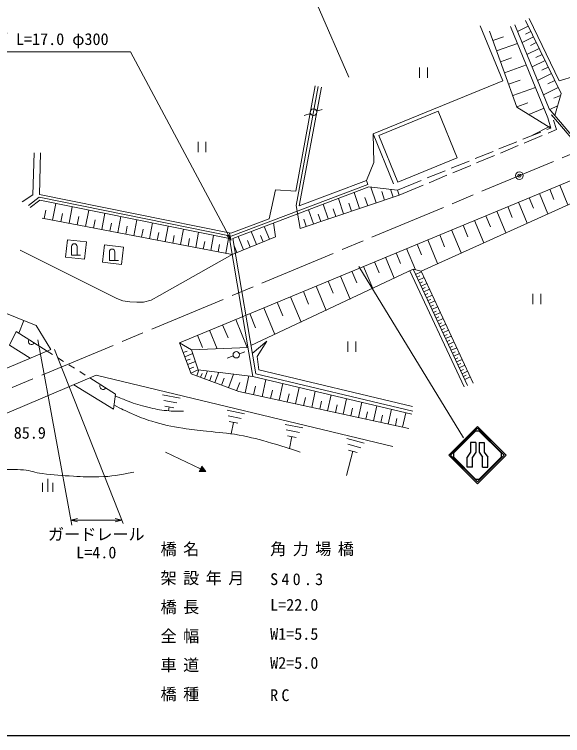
# Model space of a CAD drawing. Units: millimetres, scale not verified. Extents: x 40000 to 680000, y 20000 to 380000.
# Drawn here: x 371491 to 456533, y 205000 to 316856 of the extents above; entities that cross this region are included whole.
import ezdxf
from ezdxf.enums import TextEntityAlignment as Align

# ---------------------------------------------------------------- set-up
doc = ezdxf.new("R2010")
doc.units = ezdxf.units.MM
doc.header["$LTSCALE"] = 1000
doc.header["$PDMODE"] = 32
doc.header["$PDSIZE"] = 500
doc.linetypes.add('CHAIN', pattern=[18.5, 12, -1.5, 3.5, -1.5])
for name, color, linetype, lineweight in [('M-BGD', 7, 'Continuous', 13), ('M-BMK', 2, 'CHAIN', 13), ('M-STR-HTXT', 7, 'Continuous', 13), ('M-TTL-BAND', 7, 'Continuous', 25)]:
    doc.layers.add(name, color=color, linetype=linetype, lineweight=lineweight)
doc.styles.add('ＭＳ ゴシック', font='')
doc.styles.get('ＭＳ ゴシック').set_extended_font_data('MS Gothic')

msp = doc.modelspace()

# ---------------------------------------------------------------- linework, layer by layer
at = {"layer": 'M-BGD'}
for p, q in [((456292, 304612), (450773, 315935)), ((451342, 316213), (455995, 306569)), ((447239, 306573), (443756, 315073)), ((454270, 300810), (448470, 314994)), ((454458, 302200), (449118, 315259)), ((451211, 315036), (449542, 314223)), ((397104, 265930), (512885, 313933)), ((449455, 302450), (445202, 314240)), ((445719, 312806), (447342, 313391)), ((452025, 313367), (450246, 312500)), ((451618, 314202), (450783, 313795)), ((446305, 311184), (449549, 312354)), ((452458, 312478), (451569, 312044)), ((452892, 311588), (450997, 310665)), ((446915, 309490), (448609, 310101)), ((453354, 310641), (452406, 310179)), ((447526, 307797), (450913, 309018)), ((453816, 309693), (451796, 308709)), ((434358, 308602), (434358, 307002)), ((435558, 307002), (435558, 308602)), ((454800, 307674), (452648, 306625)), ((454308, 308683), (453298, 308191)), ((447239, 306573), (427131, 298333)), ((448164, 306029), (449932, 306667)), ((455324, 306598), (454248, 306074)), ((455995, 306569), (458442, 307296)), ((415126, 289431), (418155, 305760)), ((415207, 287237), (418627, 305673)), ((415692, 287177), (419107, 305584)), ((448802, 304261), (452337, 305536)), ((455849, 305522), (453556, 304405)), ((456200, 304286), (455184, 303841)), ((455327, 301175), (456292, 304612)), ((449426, 302528), (451159, 303153)), ((418364, 301839), (419225, 302122)), ((454701, 299231), (449455, 302450)), ((451291, 301323), (453653, 302318)), ((465452, 289240), (454458, 302200)), ((455749, 302676), (454530, 302115)), ((417418, 301514), (416457, 301198)), ((437210, 301862), (428005, 298090)), ((440179, 294616), (437210, 301862)), ((454918, 301075), (454824, 301304)), ((465196, 289077), (454824, 301304)), ((454701, 299231), (454270, 300810)), ((455597, 298987), (455112, 300478)), ((451772, 298052), (454614, 299549)), ((454084, 298981), (454701, 299231)), ((454275, 298436), (455597, 298987)), ((427238, 293911), (427131, 298333)), ((427131, 298333), (430311, 290572)), ((428005, 298090), (430974, 290844)), ((450375, 297483), (453156, 298607)), ((450582, 296898), (453352, 298052)), ((400010, 297071), (400010, 295471)), ((401210, 295471), (401210, 297071)), ((446666, 295984), (449448, 297108)), ((446890, 295360), (449659, 296514)), ((374368, 288878), (374529, 295388)), ((375378, 288926), (375538, 295363)), ((442958, 294485), (445739, 295609)), ((430974, 290844), (440179, 294616)), ((443197, 293822), (445967, 294976)), ((426097, 291108), (427238, 293911)), ((439249, 292986), (442031, 294110)), ((439505, 292284), (442274, 293437)), ((435541, 291487), (438322, 292612)), ((415692, 287177), (426097, 291108)), ((426097, 291108), (426339, 290465)), ((430905, 289614), (434613, 291113)), ((435812, 290746), (438582, 291899)), ((405370, 282115), (426481, 290091)), ((430905, 289614), (426481, 290091)), ((427587, 287613), (426767, 290060)), ((430249, 288506), (429838, 289729)), ((431197, 288823), (434889, 290361)), ((454533, 289740), (455185, 288167)), ((456105, 290392), (457367, 287347)), ((372688, 287780), (374368, 288878)), ((411016, 285149), (411992, 289673)), ((411992, 289673), (415126, 289431)), ((415822, 283670), (431197, 288823)), ((425017, 286752), (424189, 289225)), ((428918, 288059), (428471, 289390)), ((431197, 288823), (430905, 289614)), ((434572, 277036), (462499, 289668)), ((452960, 289088), (454264, 285943)), ((377402, 284952), (377900, 287554)), ((422545, 285923), (421747, 288303)), ((423781, 286338), (423367, 287574)), ((426302, 287183), (425871, 288467)), ((449712, 287741), (451059, 284493)), ((451336, 288415), (452010, 286791)), ((376101, 285202), (376350, 286503)), ((379976, 284459), (380469, 287033)), ((382523, 283970), (383011, 286517)), ((415207, 287237), (415822, 283670)), ((417877, 284359), (417138, 286561)), ((420166, 285126), (419398, 287415)), ((421355, 285525), (420956, 286714)), ((448035, 287046), (448730, 285369)), ((405248, 279612), (375771, 285265)), ((378689, 284705), (378935, 285992)), ((381249, 284214), (381493, 285488)), ((385043, 283487), (385526, 286007)), ((387536, 283009), (388014, 285502)), ((419021, 284742), (418637, 285887)), ((444625, 285632), (445344, 283900)), ((446358, 286350), (447748, 282996)), ((383783, 283728), (384024, 284988)), ((386289, 283248), (386528, 284494)), ((390003, 282536), (390476, 285002)), ((392444, 282067), (392912, 284508)), ((411984, 282350), (411700, 284506)), ((416775, 283990), (416406, 285091)), ((441104, 284172), (441846, 282383)), ((442893, 284914), (444330, 281449)), ((388769, 282772), (389006, 284006)), ((391223, 282302), (391457, 283522)), ((393651, 281836), (393883, 283043)), ((394858, 281604), (395322, 284019)), ((397248, 281146), (397706, 283536)), ((399612, 280693), (400065, 283057)), ((409072, 281167), (408245, 283201)), ((411058, 281973), (410251, 283959)), ((439315, 283431), (440798, 279852)), ((379401, 279220), (379709, 281905)), ((379709, 281905), (382666, 281566)), ((396053, 281375), (396282, 282570)), ((398430, 280919), (398657, 282101)), ((401951, 280244), (402400, 282583)), ((404266, 279800), (404709, 282115)), ((405248, 279612), (411984, 282350)), ((407038, 280340), (406190, 282425)), ((410065, 281570), (409661, 282563)), ((435619, 281898), (437151, 278203)), ((437467, 282664), (438233, 280817)), ((380361, 280865), (380361, 279535)), ((381201, 279535), (381201, 280865)), ((381201, 280865), (381201, 280865)), ((382666, 281566), (382357, 278880)), ((385161, 278416), (385470, 281102)), ((385470, 281102), (388426, 280762)), ((388426, 280762), (388118, 278077)), ((400782, 280468), (401006, 281638)), ((403108, 280022), (403330, 281179)), ((405995, 279916), (405572, 280958)), ((408055, 280753), (407642, 281770)), ((433974, 281216), (434656, 279571)), ((372362, 280280), (387393, 272777)), ((386225, 280041), (386225, 278711)), ((387065, 278711), (387065, 280041)), ((387065, 280041), (387065, 280041)), ((430702, 279859), (431376, 278233)), ((432328, 280534), (433693, 277243)), ((382357, 278880), (379401, 279220)), ((380361, 279535), (381761, 279535)), ((386225, 278711), (387625, 278711)), ((393995, 273240), (405248, 279612)), ((429075, 279185), (430424, 275932)), ((388118, 278077), (385161, 278416)), ((425658, 277768), (427074, 274351)), ((427366, 278477), (428075, 276768)), ((433365, 277320), (408185, 265506)), ((423863, 277024), (424607, 275229)), ((432858, 277082), (441272, 259085)), ((433365, 277320), (441779, 259322)), ((434572, 277036), (433365, 277320)), ((433732, 276534), (434614, 276947)), ((433944, 276081), (434384, 276287)), ((434572, 277036), (442679, 259646)), ((420182, 275498), (420964, 273613)), ((422068, 276280), (423556, 272690)), ((434156, 275628), (435037, 276040)), ((434368, 275175), (434808, 275381)), ((374881, 268626), (359128, 274908)), ((418297, 274716), (419860, 270945)), ((434579, 274722), (435459, 275134)), ((434791, 274270), (435231, 274475)), ((435003, 273817), (435882, 274227)), ((392713, 272530), (393995, 273240)), ((414336, 273074), (415978, 269113)), ((416316, 273895), (417137, 271915)), ((435215, 273364), (435654, 273569)), ((435426, 272911), (436304, 273321)), ((451941, 273539), (451941, 271939)), ((453141, 271939), (453141, 273539)), ((387393, 272777), (388330, 272444)), ((388330, 272444), (389375, 272271)), ((389375, 272271), (390484, 272228)), ((390484, 272228), (391540, 272250)), ((391540, 272250), (392713, 272530)), ((412255, 272211), (413118, 270131)), ((435638, 272458), (436077, 272663)), ((435850, 272005), (436727, 272415)), ((410174, 271349), (411900, 267188)), ((436062, 271552), (436500, 271757)), ((436273, 271099), (437149, 271508)), ((436485, 270646), (436923, 270850)), ((407996, 270446), (408899, 268267)), ((436697, 270193), (437572, 270602)), ((436909, 269740), (437346, 269944)), ((437120, 269287), (437994, 269696)), ((372970, 269388), (372176, 267397)), ((377124, 264884), (374881, 268626)), ((403796, 268704), (404634, 266684)), ((405817, 269542), (407623, 265184)), ((437332, 268834), (437769, 269038)), ((437544, 268381), (438417, 268789)), ((370707, 265543), (371743, 267669)), ((371743, 267669), (376554, 264643)), ((401775, 267867), (402962, 265005)), ((437756, 267928), (438192, 268132)), ((437968, 267475), (438839, 267883)), ((399901, 267090), (400678, 265216)), ((438179, 267022), (438615, 267226)), ((438391, 266569), (439262, 266977)), ((438603, 266117), (439038, 266320)), ((373955, 263546), (370707, 265543)), ((398903, 261132), (397104, 265930)), ((397104, 265930), (398983, 264828)), ((407726, 265218), (398983, 264828)), ((408399, 264240), (410645, 266161)), ((410645, 266161), (409142, 263787)), ((423236, 266104), (423236, 264504)), ((424436, 264504), (424436, 266104)), ((438815, 265664), (439684, 266070)), ((439026, 265211), (439461, 265414)), ((439238, 264758), (440107, 265164)), ((354798, 255460), (377124, 264884)), ((376554, 264643), (377401, 264111)), ((397677, 264402), (398308, 264638)), ((397914, 263771), (399176, 264244)), ((398983, 264828), (400001, 261739)), ((406387, 264223), (407245, 264515)), ((439450, 264305), (439884, 264508)), ((439662, 263852), (440529, 264258)), ((378247, 263578), (379094, 263046)), ((398141, 263164), (398747, 263392)), ((398368, 262558), (399581, 263013)), ((405445, 263889), (404487, 263562)), ((409142, 263787), (409433, 261727)), ((439873, 263399), (440307, 263601)), ((440085, 262946), (440952, 263351)), ((379940, 262513), (380787, 261981)), ((398623, 261880), (399300, 262134)), ((440297, 262493), (440730, 262695)), ((440509, 262040), (441374, 262445)), ((440720, 261587), (441153, 261789)), ((361035, 251108), (384198, 260884)), ((381633, 261449), (382480, 260916)), ((384198, 260884), (430181, 249822)), ((398877, 261202), (400001, 261739)), ((406318, 258352), (398903, 261132)), ((399769, 260807), (400110, 261725)), ((400001, 261739), (408490, 260711)), ((400375, 260580), (400603, 261186)), ((400981, 260353), (401436, 261565)), ((401782, 260052), (402082, 260853)), ((402582, 259752), (403183, 261353)), ((404697, 258959), (405490, 261074)), ((407270, 258145), (407844, 260789)), ((409433, 261727), (433252, 256045)), ((440932, 261134), (441797, 261538)), ((441144, 260681), (441576, 260883)), ((441356, 260228), (442219, 260632)), ((383200, 260463), (387172, 257965)), ((403640, 259356), (404036, 260413)), ((405964, 258484), (406439, 259751)), ((409933, 257567), (410512, 260230)), ((412545, 257000), (413112, 259611)), ((386845, 255620), (380691, 259404)), ((408602, 257856), (408891, 259187)), ((411239, 257283), (411523, 258589)), ((415107, 256443), (415663, 259005)), ((417619, 255898), (418164, 258410)), ((387172, 257965), (386845, 255620)), ((394474, 257864), (397195, 257345)), ((432684, 252627), (406318, 258352)), ((413826, 256721), (414104, 258002)), ((416363, 256171), (416636, 257427)), ((420083, 255363), (420618, 257827)), ((394657, 256992), (396704, 256601)), ((418851, 255631), (419118, 256862)), ((421291, 255101), (421553, 256309)), ((422499, 254839), (423024, 257255)), ((424869, 254324), (425383, 256694)), ((394843, 256102), (396204, 255842)), ((395523, 255972), (395409, 255371)), ((404479, 255487), (407190, 254921)), ((423684, 254581), (423941, 255766)), ((426031, 254072), (426283, 255234)), ((427193, 253819), (427697, 256143)), ((429472, 253325), (429967, 255604)), ((431707, 252839), (432192, 255075)), ((404646, 254611), (406686, 254185)), ((428332, 253572), (428580, 254712)), ((430589, 253082), (430832, 254200)), ((404817, 253718), (406173, 253435)), ((405495, 253577), (405126, 251809)), ((413495, 253276), (416210, 252729)), ((413668, 252402), (415711, 251990)), ((413845, 251510), (415203, 251237)), ((414524, 251374), (414152, 249531)), ((423081, 251063), (425761, 250365)), ((423205, 250180), (425222, 249655)), ((394929, 248937), (400351, 246368)), ((424002, 249106), (423026, 245353)), ((423332, 249280), (424673, 248931)), ((400080, 246497), (400351, 246368)), ((400544, 246775), (400158, 245962)), ((400223, 246097), (400494, 245969)), ((400235, 246124), (400561, 245970)), ((400248, 246152), (400628, 245972)), ((400261, 246179), (400695, 245973)), ((400274, 246206), (400762, 245975)), ((400287, 246233), (400829, 245976)), ((400300, 246260), (400896, 245977)), ((400312, 246287), (400963, 245979)), ((400325, 246314), (401030, 245980)), ((400338, 246341), (401097, 245982)), ((400351, 246368), (401164, 245983)), ((400364, 246396), (401123, 246036)), ((400377, 246423), (401082, 246089)), ((400390, 246450), (401040, 246142)), ((400402, 246477), (400999, 246194)), ((400415, 246504), (400957, 246247)), ((400428, 246531), (400916, 246300)), ((400441, 246558), (400875, 246353)), ((400454, 246585), (400833, 246406)), ((400467, 246612), (400792, 246458)), ((400479, 246640), (400751, 246511)), ((400492, 246667), (400709, 246564)), ((400505, 246694), (400668, 246617)), ((400518, 246721), (400626, 246670)), ((400531, 246748), (400585, 246722)), ((401164, 245983), (400544, 246775)), ((400158, 245962), (401164, 245983)), ((400171, 245989), (400225, 245963)), ((400184, 246016), (400292, 245965)), ((400197, 246043), (400360, 245966)), ((400210, 246070), (400427, 245967)), ((375857, 242824), (375857, 244224)), ((376657, 242824), (376657, 244824)), ((377457, 242824), (377457, 244224))]:
    msp.add_line(p, q, dxfattribs=at)
for points in [[(373694, 287239), (375315, 288487), (405106, 282442), (426339, 290465)], [(375378, 288926), (405069, 282902), (411016, 285149)], [(373937, 286922), (375414, 288058), (404869, 282082)], [(433165, 254843), (408490, 260711), (404869, 282082)], [(433281, 255330), (408928, 261120), (405370, 282115)]]:
    msp.add_lwpolyline(points, dxfattribs=at)
for centre, radius in [((417887, 301687), 500), ((449837, 291854), 600), ((405913, 264066), 500)]:
    msp.add_circle(centre, radius, dxfattribs=at)
for centre, radius, start, end in [((380781, 280865), 420, 0, 180), ((386645, 280041), 420, 0, 180), ((374153, 266154), 500, 147.86797, 327.79428), ((385231, 259186), 500, 147.86797, 327.79428)]:
    msp.add_arc(centre, radius, start, end, dxfattribs=at)
for points, knots in [([(387135, 257696), (388067, 257284), (388337, 257177), (389122, 256882), (390307, 256437), (390982, 256207), (392213, 255913), (393343, 255642), (393986, 255507), (395142, 255396), (396148, 255299), (396520, 255295), (397727, 255309)], [0, 0, 0, 0, 1, 1, 1, 2, 2, 2, 3, 3, 3, 4, 4, 4, 4]), ([(386938, 256283), (388218, 255611), (388587, 255421), (389679, 254943), (390876, 254420), (391554, 254129), (392805, 253756), (394647, 253208), (395706, 252971), (397603, 252666), (399033, 252435), (399848, 252403), (401286, 252229), (403259, 251992), (404382, 251974), (406335, 251608), (408328, 251236), (409425, 250925), (411375, 250373), (413132, 249875), (413719, 249683), (415834, 248967)], [0, 0, 0, 0, 1, 1, 1, 2, 2, 2, 3, 3, 3, 4, 4, 4, 5, 5, 5, 6, 6, 6, 7, 7, 7, 7]), ([(313050, 246027), (314055, 245987), (314345, 245961), (315172, 245876), (316560, 245733), (317343, 245623), (318693, 245273), (320262, 244866), (321116, 244547), (322657, 244045), (325313, 243180), (326726, 242460), (329418, 241718), (331178, 241234), (332166, 240925), (333974, 240676), (335945, 240405), (337073, 240393), (339062, 240434), (342193, 240499), (343971, 240475), (347059, 240991), (348446, 241223), (349204, 241451), (350578, 241749), (354369, 242570), (356512, 242946), (360283, 243857), (362537, 244401), (363775, 244807), (366026, 245365), (367343, 245691), (368063, 245971), (369406, 246165), (370755, 246359), (371536, 246305), (372895, 246201), (374049, 246113), (374656, 245788), (375803, 245638), (377682, 245391), (378745, 245330), (380637, 245238), (382183, 245163), (383052, 245078), (384599, 245129), (386732, 245199), (387522, 245390), (390015, 245856)], [0, 0, 0, 0, 1, 1, 1, 2, 2, 2, 3, 3, 3, 4, 4, 4, 5, 5, 5, 6, 6, 6, 7, 7, 7, 8, 8, 8, 9, 9, 9, 10, 10, 10, 11, 11, 11, 12, 12, 12, 13, 13, 13, 14, 14, 14, 15, 15, 15, 16, 16, 16, 16])]:
    msp.add_open_spline(points, degree=3, knots=knots, dxfattribs=at)
msp.add_point((449837, 291854), dxfattribs=at)
at = {"layer": 'M-BMK'}
msp.add_line((540455, 329712), (351778, 250888), dxfattribs=at)
at = {"layer": 'M-STR-HTXT'}
for p, q in [((423393, 307133), (418472, 318382)), ((389485, 311062), (356427, 311062)), ((405121, 281856), (389485, 311062)), ((405121, 281856), (404429, 282620)), ((405121, 281856), (404870, 282856)), ((424902, 277740), (441175, 251183)), ((375113, 266369), (380399, 237626)), ((377731, 264886), (388336, 237876)), ((380256, 238400), (381256, 238650)), ((380256, 238400), (388131, 238400)), ((380256, 238400), (381256, 238150)), ((388131, 238400), (387131, 238650)), ((388131, 238400), (387131, 238150))]:
    msp.add_line(p, q, dxfattribs=at)
at = {"layer": 'M-STR-HTXT', "lineweight": 25}
for p, q in [((443048, 252241), (439597, 248790)), ((443060, 250439), (442268, 250439)), ((442268, 250439), (442268, 248983)), ((443060, 250439), (443060, 248983)), ((443595, 250439), (443595, 248983)), ((443595, 250439), (444387, 250439)), ((444387, 250439), (444387, 248983)), ((438873, 248511), (443327, 244056)), ((439170, 248511), (443327, 244353)), ((442268, 248983), (441740, 248191)), ((443060, 248983), (442532, 248191)), ((443595, 248983), (444123, 248191)), ((444387, 248983), (444915, 248191)), ((441740, 246607), (441740, 248191)), ((442532, 246607), (442532, 248191)), ((444123, 246607), (444123, 248191)), ((444915, 246607), (444915, 248191)), ((442532, 246607), (441740, 246607)), ((444123, 246607), (444915, 246607))]:
    msp.add_line(p, q, dxfattribs=at)
for points in [[(443327, 244056), (447782, 248511), (443327, 252965), (438873, 248511)], [(443327, 244353), (447485, 248511), (443327, 252668), (439170, 248511)], [(439597, 248790), (439597, 248232), (443048, 244780), (443606, 244780), (447058, 248232), (447058, 248790), (443606, 252241), (443048, 252241)]]:
    msp.add_lwpolyline(points, dxfattribs=at)
at = {"layer": 'M-TTL-BAND'}
msp.add_line((40000, 205000), (579000, 205000), dxfattribs=at)

# ---------------------------------------------------------------- texts
at = {"layer": 'M-BGD', "style": 'ＭＳ ゴシック'}
msp.add_text('85.9', height=1833, dxfattribs=at).set_placement((373880, 251965), align=Align.MIDDLE_CENTER)
at = {"layer": 'M-STR-HTXT', "style": 'ＭＳ ゴシック'}
for s, p in [('ヒューム管 L=17.0 φ300', (372043, 311562)), ('ガードレール', (384193, 234757)), ('L=4.0', (384193, 231936))]:
    msp.add_text(s, height=1833, dxfattribs=at).set_placement(p, align=Align.BOTTOM_CENTER)
for s, p in [('L=22.0', (411163, 223814)), ('W1=5.5', (411163, 219314)), ('W2=5.0', (411163, 214814))]:
    msp.add_text(s, height=1833, dxfattribs=at).set_placement(p, align=Align.BOTTOM_LEFT)
at = {"layer": 'M-STR-HTXT', "char_height": 1833, "attachment_point": 7, "style": 'ＭＳ ゴシック'}
for s, insert in [('\\T1.4;橋名', (394163, 232814)), ('\\T1.4;角力場橋', (411163, 232814)), ('\\T1.4;架設年月', (394163, 228314)), ('\\T1.4;S40.3', (411163, 228314)), ('\\T1.4;橋長', (394163, 223814)), ('\\T1.4;全幅', (394163, 219314)), ('\\T1.4;車道', (394163, 214814)), ('\\T1.4;橋種', (394163, 210314)), ('\\T1.4;RC', (411163, 210314))]:
    msp.add_mtext(s, dxfattribs=dict(at, insert=insert))

doc.saveas('drawing.dxf')
